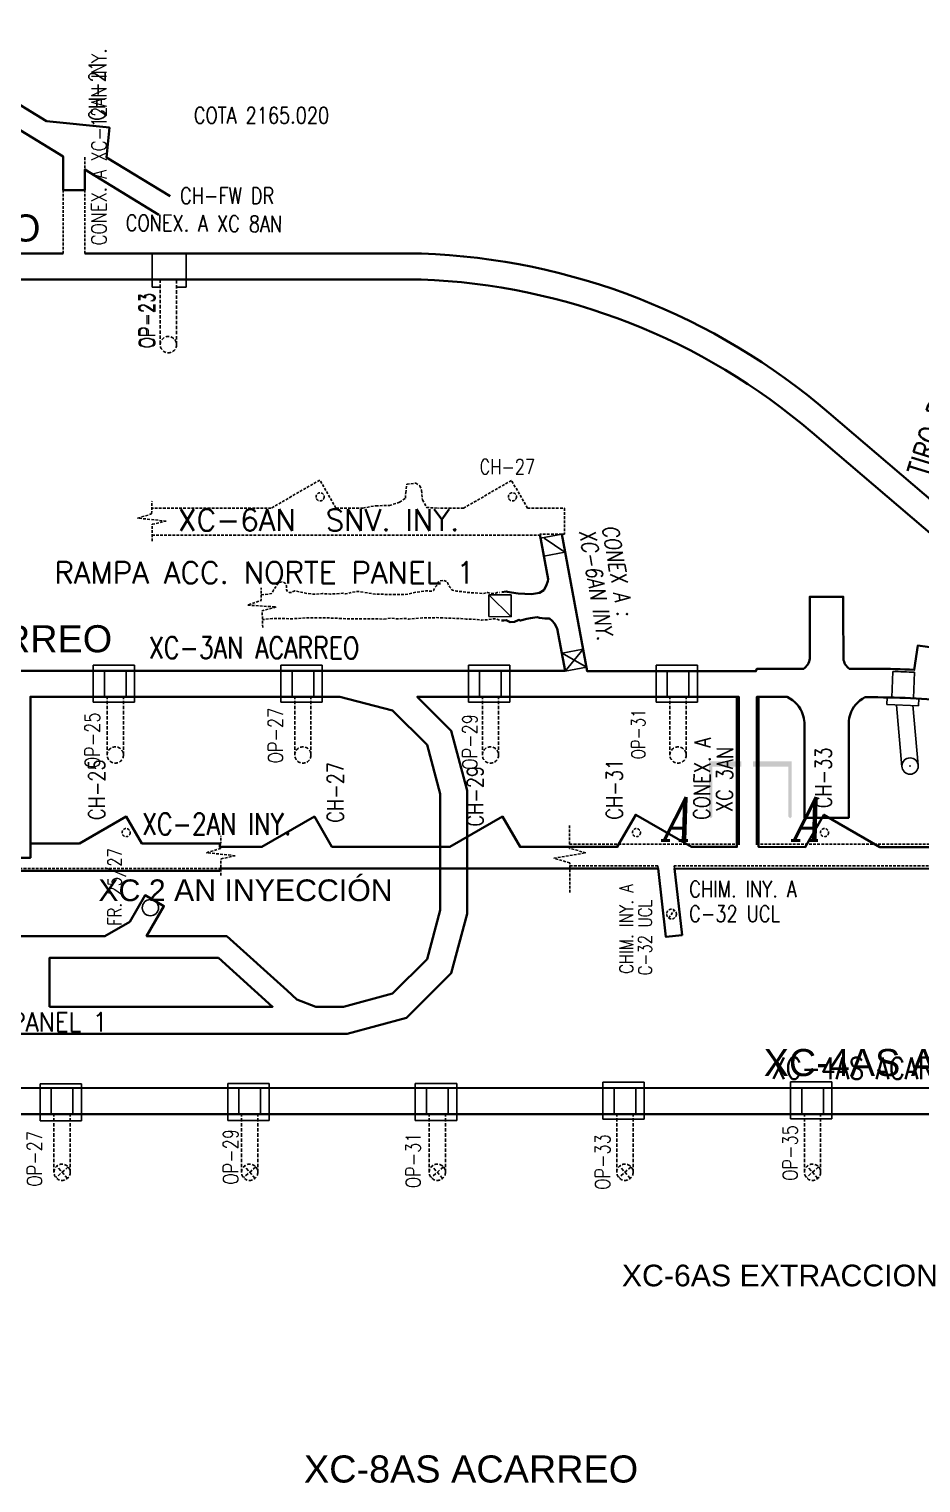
# Model space of a CAD drawing. Header units: millimetres. Extents: x -28 to 1943, y -5245 to 2752.
# Drawn here: x 1343.9 to 1508.6, y -2031.7 to -1763.4 of the extents above; entities that cross this region are included whole.
import ezdxf
from ezdxf.enums import TextEntityAlignment as Align

# ---------------------------------------------------------------- set-up
doc = ezdxf.new("R2010")
doc.units = ezdxf.units.MM
for name, pattern in [('CONTINUA', [0]), ('DASHED', [0.75, 0.5, -0.25]), ('HIDDEN', [0.375, 0.25, -0.125])]:
    doc.linetypes.add(name, pattern=pattern)
doc.styles.add('ARIAL', font='arial.ttf')
doc.styles.add('DG-T1-473 TO 560$1$Standard', font='arial.ttf')
doc.styles.add('ROMANC', font='romanc', dxfattribs={"height": 1})
doc.styles.add('ROMANS', font='romans.shx', dxfattribs={"width": 0.8})

msp = doc.modelspace()

# ---------------------------------------------------------------- linework, layer by layer
at = {"color": 8, "linetype": 'DASHED'}
for p, q in [((1350.218, -1804.835), (1350.218, -1786.911)), ((1350.218, -1804.835), (1350.218, -1786.911)), ((1354.218, -1804.835), (1354.218, -1786.911)), ((1354.218, -1804.835), (1354.218, -1786.911)), ((1443.73, -1914.618), (1443.723, -1910.296)), ((1440.828, -1916.441), (1446.758, -1915.421)), ((1474.993, -1913.858), (1443.729, -1913.852)), ((1446.758, -1915.421), (1443.73, -1914.618)), ((1517.733, -1913.866), (1478.293, -1913.858)), ((1443.785, -1917.284), (1440.828, -1916.441)), ((1443.794, -1922.775), (1443.785, -1917.284)), ((1460.058, -1917.855), (1443.786, -1917.852)), ((1518.261, -1917.866), (1463.077, -1917.855))]:
    msp.add_line(p, q, dxfattribs=at)
at = {"color": 7, "linetype": 'Continuous'}
for p, q in [((1215.437, -1804.835), (1350.218, -1804.835)), ((1354.218, -1804.835), (1384.35, -1804.835))]:
    msp.add_line(p, q, dxfattribs=at)
at = {"color": 7, "linetype": 'Continuous', "lineweight": 35}
msp.add_line((1215.437, -1804.835), (1350.218, -1804.835), dxfattribs=at)
at = {"color": 7}
for p, q in [((1366.671, -1804.838), (1366.671, -1811.018)), ((1372.971, -1811.018), (1372.971, -1804.838)), ((1366.671, -1811.018), (1368.171, -1811.018)), ((1366.671, -1811.018), (1368.171, -1811.018)), ((1366.671, -1811.018), (1368.171, -1811.018)), ((1366.671, -1811.018), (1368.171, -1811.018)), ((1366.671, -1811.018), (1368.171, -1811.018)), ((1366.671, -1811.018), (1368.171, -1811.018)), ((1366.671, -1811.018), (1368.171, -1811.018)), ((1366.671, -1811.018), (1368.171, -1811.018)), ((1366.671, -1811.018), (1368.171, -1811.018)), ((1371.171, -1811.018), (1372.971, -1811.018)), ((1371.171, -1811.018), (1372.971, -1811.018)), ((1371.171, -1811.018), (1372.971, -1811.018)), ((1371.171, -1811.018), (1372.971, -1811.018)), ((1371.171, -1811.018), (1372.971, -1811.018)), ((1371.171, -1811.018), (1372.971, -1811.018)), ((1371.171, -1811.018), (1372.971, -1811.018)), ((1371.171, -1811.018), (1372.971, -1811.018)), ((1371.171, -1811.018), (1372.971, -1811.018)), ((1438.382, -1857.361), (1442.315, -1856.632)), ((1439.063, -1857.361), (1442.898, -1859.966)), ((1438.965, -1860.694), (1442.898, -1859.966)), ((1442.347, -1878.592), (1446.28, -1877.864)), ((1442.93, -1881.926), (1446.247, -1877.87)), ((1442.347, -1878.592), (1446.864, -1881.198)), ((1355.79, -1880.819), (1363.431, -1880.819)), ((1355.79, -1887.643), (1355.79, -1880.819)), ((1357.856, -1886.635), (1357.856, -1881.835)), ((1357.856, -1886.635), (1357.856, -1881.835)), ((1357.856, -1886.635), (1357.856, -1881.835)), ((1357.856, -1886.635), (1357.856, -1881.835)), ((1357.856, -1886.635), (1357.856, -1881.835)), ((1357.856, -1886.635), (1357.856, -1881.835)), ((1357.856, -1886.635), (1357.856, -1881.835)), ((1357.856, -1886.635), (1357.856, -1881.835)), ((1357.856, -1886.635), (1357.856, -1881.835)), ((1357.856, -1886.635), (1357.856, -1881.835)), ((1361.856, -1886.635), (1361.856, -1881.835)), ((1361.856, -1886.635), (1361.856, -1881.835)), ((1361.856, -1886.635), (1361.856, -1881.835)), ((1361.856, -1886.635), (1361.856, -1881.835)), ((1361.856, -1886.635), (1361.856, -1881.835)), ((1361.856, -1886.635), (1361.856, -1881.835)), ((1361.856, -1886.635), (1361.856, -1881.835)), ((1361.856, -1886.635), (1361.856, -1881.835)), ((1361.856, -1886.635), (1361.856, -1881.835)), ((1361.856, -1886.635), (1361.856, -1881.835)), ((1363.431, -1880.819), (1363.431, -1887.643)), ((1390.431, -1880.808), (1398.072, -1880.808)), ((1390.431, -1887.632), (1390.431, -1880.808)), ((1392.497, -1886.635), (1392.497, -1881.835)), ((1392.497, -1886.635), (1392.497, -1881.835)), ((1392.497, -1886.635), (1392.497, -1881.835)), ((1392.497, -1886.635), (1392.497, -1881.835)), ((1392.497, -1886.635), (1392.497, -1881.835)), ((1392.497, -1886.635), (1392.497, -1881.835)), ((1392.497, -1886.635), (1392.497, -1881.835)), ((1392.497, -1886.635), (1392.497, -1881.835)), ((1392.497, -1886.635), (1392.497, -1881.835)), ((1392.497, -1886.635), (1392.497, -1881.835)), ((1396.497, -1886.635), (1396.497, -1881.835)), ((1396.497, -1886.635), (1396.497, -1881.835)), ((1396.497, -1886.635), (1396.497, -1881.835)), ((1396.497, -1886.635), (1396.497, -1881.835)), ((1396.497, -1886.635), (1396.497, -1881.835)), ((1396.497, -1886.635), (1396.497, -1881.835)), ((1396.497, -1886.635), (1396.497, -1881.835)), ((1396.497, -1886.635), (1396.497, -1881.835)), ((1396.497, -1886.635), (1396.497, -1881.835)), ((1396.497, -1886.635), (1396.497, -1881.835)), ((1398.072, -1880.808), (1398.072, -1887.632)), ((1425.072, -1880.794), (1432.713, -1880.794)), ((1425.072, -1887.618), (1425.072, -1880.794)), ((1427.138, -1886.635), (1427.138, -1881.835)), ((1431.138, -1886.635), (1431.138, -1881.835)), ((1432.713, -1880.794), (1432.713, -1887.618)), ((1442.914, -1881.835), (1442.93, -1881.926)), ((1442.93, -1881.926), (1446.864, -1881.198)), ((1459.713, -1880.78), (1467.354, -1880.78)), ((1459.713, -1887.604), (1459.713, -1880.78)), ((1461.779, -1886.635), (1461.779, -1881.835)), ((1465.779, -1886.635), (1465.779, -1881.93)), ((1467.354, -1880.78), (1467.354, -1887.604)), ((1363.431, -1887.643), (1355.79, -1887.643)), ((1398.072, -1887.632), (1390.431, -1887.632)), ((1432.713, -1887.618), (1425.072, -1887.618)), ((1467.354, -1887.604), (1459.713, -1887.604)), ((1345.975, -1958.044), (1353.616, -1958.044)), ((1345.975, -1964.868), (1345.975, -1958.044)), ((1353.616, -1958.044), (1353.616, -1964.868)), ((1380.616, -1958.015), (1388.257, -1958.015)), ((1380.616, -1964.839), (1380.616, -1958.015)), ((1388.257, -1958.015), (1388.257, -1964.839)), ((1415.257, -1958.015), (1422.898, -1958.015)), ((1415.257, -1964.839), (1415.257, -1958.015)), ((1422.898, -1958.015), (1422.898, -1964.839)), ((1449.898, -1957.752), (1457.539, -1957.752)), ((1449.898, -1964.576), (1449.898, -1957.752)), ((1457.539, -1957.752), (1457.539, -1964.576)), ((1484.539, -1957.723), (1492.18, -1957.723)), ((1484.539, -1964.547), (1484.539, -1957.723)), ((1492.18, -1957.723), (1492.18, -1964.547)), ((1348.041, -1963.635), (1348.041, -1958.835)), ((1348.041, -1963.635), (1348.041, -1958.835)), ((1348.041, -1963.635), (1348.041, -1958.835)), ((1348.041, -1963.635), (1348.041, -1958.835)), ((1352.041, -1963.635), (1352.041, -1958.835)), ((1352.041, -1963.635), (1352.041, -1958.835)), ((1352.041, -1963.635), (1352.041, -1958.835)), ((1352.041, -1963.635), (1352.041, -1958.835)), ((1382.682, -1963.635), (1382.682, -1958.835)), ((1382.682, -1963.635), (1382.682, -1958.835)), ((1382.682, -1963.635), (1382.682, -1958.835)), ((1382.682, -1963.635), (1382.682, -1958.835)), ((1382.682, -1963.635), (1382.682, -1958.835)), ((1386.682, -1963.635), (1386.682, -1958.835)), ((1386.682, -1963.635), (1386.682, -1958.835)), ((1386.682, -1963.635), (1386.682, -1958.835)), ((1386.682, -1963.635), (1386.682, -1958.835)), ((1386.682, -1963.635), (1386.682, -1958.835)), ((1417.323, -1963.635), (1417.323, -1958.835)), ((1417.323, -1963.635), (1417.323, -1958.835)), ((1417.323, -1963.635), (1417.323, -1958.835)), ((1417.323, -1963.635), (1417.323, -1958.835)), ((1417.323, -1963.635), (1417.323, -1958.835)), ((1421.323, -1963.635), (1421.323, -1958.835)), ((1421.323, -1963.635), (1421.323, -1958.835)), ((1421.323, -1963.635), (1421.323, -1958.835)), ((1421.323, -1963.635), (1421.323, -1958.835)), ((1451.964, -1963.635), (1451.964, -1958.835)), ((1451.964, -1963.635), (1451.964, -1958.835)), ((1451.964, -1963.635), (1451.964, -1958.835)), ((1451.964, -1963.635), (1451.964, -1958.835)), ((1451.964, -1963.635), (1451.964, -1958.835)), ((1451.964, -1963.635), (1451.964, -1958.835)), ((1455.964, -1963.635), (1455.964, -1958.835)), ((1455.964, -1963.635), (1455.964, -1958.835)), ((1455.964, -1963.635), (1455.964, -1958.835)), ((1455.964, -1963.635), (1455.964, -1958.835)), ((1455.964, -1963.635), (1455.964, -1958.835)), ((1455.964, -1963.635), (1455.964, -1958.835)), ((1486.605, -1963.635), (1486.605, -1958.835)), ((1486.605, -1963.635), (1486.605, -1958.835)), ((1490.605, -1963.635), (1490.605, -1958.835)), ((1490.605, -1963.635), (1490.605, -1958.835)), ((1353.616, -1964.868), (1345.975, -1964.868)), ((1388.257, -1964.839), (1380.616, -1964.839)), ((1422.898, -1964.839), (1415.257, -1964.839)), ((1457.539, -1964.576), (1449.898, -1964.576)), ((1492.18, -1964.547), (1484.539, -1964.547))]:
    msp.add_line(p, q, dxfattribs=at)
at = {"color": 8, "linetype": 'HIDDEN', "ltscale": 2.5}
for p, q in [((1368.171, -1809.643), (1368.171, -1821.626)), ((1371.171, -1821.626), (1371.171, -1809.643)), ((1358.356, -1897.382), (1358.356, -1886.635)), ((1358.356, -1897.382), (1358.356, -1886.635)), ((1358.356, -1897.382), (1358.356, -1886.635)), ((1358.356, -1897.382), (1358.356, -1886.635)), ((1358.356, -1897.382), (1358.356, -1886.635)), ((1358.356, -1897.382), (1358.356, -1886.635)), ((1358.356, -1897.382), (1358.356, -1886.635)), ((1358.356, -1897.382), (1358.356, -1886.635)), ((1361.356, -1897.382), (1361.356, -1886.635)), ((1361.356, -1897.382), (1361.356, -1886.635)), ((1361.356, -1897.382), (1361.356, -1886.635)), ((1361.356, -1897.382), (1361.356, -1886.635)), ((1361.356, -1897.382), (1361.356, -1886.635)), ((1361.356, -1897.382), (1361.356, -1886.635)), ((1361.356, -1897.382), (1361.356, -1886.635)), ((1361.356, -1897.382), (1361.356, -1886.635)), ((1361.356, -1897.382), (1361.356, -1886.635)), ((1361.356, -1897.382), (1361.356, -1886.635)), ((1392.997, -1897.382), (1392.997, -1886.635)), ((1392.997, -1897.382), (1392.997, -1886.635)), ((1392.997, -1897.382), (1392.997, -1886.635)), ((1392.997, -1897.382), (1392.997, -1886.635)), ((1392.997, -1897.382), (1392.997, -1886.635)), ((1392.997, -1897.382), (1392.997, -1886.635)), ((1392.997, -1897.382), (1392.997, -1886.635)), ((1392.997, -1897.382), (1392.997, -1886.635)), ((1392.997, -1897.382), (1392.997, -1886.635)), ((1392.997, -1897.382), (1392.997, -1886.635)), ((1395.997, -1897.382), (1395.997, -1886.635)), ((1395.997, -1897.382), (1395.997, -1886.635)), ((1395.997, -1897.382), (1395.997, -1886.635)), ((1395.997, -1897.382), (1395.997, -1886.635)), ((1395.997, -1897.382), (1395.997, -1886.635)), ((1395.997, -1897.382), (1395.997, -1886.635)), ((1395.997, -1897.382), (1395.997, -1886.635)), ((1395.997, -1897.382), (1395.997, -1886.635)), ((1395.997, -1897.382), (1395.997, -1886.635)), ((1395.997, -1897.382), (1395.997, -1886.635)), ((1427.638, -1897.382), (1427.638, -1886.635)), ((1430.638, -1897.382), (1430.638, -1886.635)), ((1462.279, -1897.382), (1462.279, -1886.635)), ((1465.279, -1897.382), (1465.279, -1886.635)), ((1348.541, -1974.382), (1348.541, -1963.635)), ((1348.541, -1974.382), (1348.541, -1963.635)), ((1348.541, -1974.382), (1348.541, -1963.635)), ((1348.541, -1974.382), (1348.541, -1963.635)), ((1348.541, -1974.382), (1348.541, -1963.635)), ((1351.541, -1974.382), (1351.541, -1963.635)), ((1383.182, -1974.382), (1383.182, -1963.635)), ((1383.182, -1974.382), (1383.182, -1963.635)), ((1383.182, -1974.382), (1383.182, -1963.635)), ((1383.182, -1974.382), (1383.182, -1963.635)), ((1383.182, -1974.382), (1383.182, -1963.635)), ((1386.182, -1974.382), (1386.182, -1963.635)), ((1386.182, -1974.382), (1386.182, -1963.635)), ((1386.182, -1974.382), (1386.182, -1963.635)), ((1386.182, -1974.382), (1386.182, -1963.635)), ((1386.182, -1974.382), (1386.182, -1963.635)), ((1417.823, -1974.382), (1417.823, -1963.635)), ((1417.823, -1974.382), (1417.823, -1963.635)), ((1417.823, -1974.382), (1417.823, -1963.635)), ((1417.823, -1974.382), (1417.823, -1963.635)), ((1417.823, -1974.382), (1417.823, -1963.635)), ((1420.823, -1974.382), (1420.823, -1963.635)), ((1420.823, -1974.382), (1420.823, -1963.635)), ((1420.823, -1974.382), (1420.823, -1963.635)), ((1420.823, -1974.382), (1420.823, -1963.635)), ((1420.823, -1974.382), (1420.823, -1963.635)), ((1452.464, -1974.382), (1452.464, -1963.635)), ((1452.464, -1974.382), (1452.464, -1963.635)), ((1452.464, -1974.382), (1452.464, -1963.635)), ((1452.464, -1974.382), (1452.464, -1963.635)), ((1452.464, -1974.382), (1452.464, -1963.635)), ((1452.464, -1974.382), (1452.464, -1963.635)), ((1455.464, -1974.382), (1455.464, -1963.635)), ((1455.464, -1974.382), (1455.464, -1963.635)), ((1455.464, -1974.382), (1455.464, -1963.635)), ((1455.464, -1974.382), (1455.464, -1963.635)), ((1455.464, -1974.382), (1455.464, -1963.635)), ((1455.464, -1974.382), (1455.464, -1963.635)), ((1487.105, -1974.382), (1487.105, -1963.635)), ((1487.105, -1974.382), (1487.105, -1963.635)), ((1487.105, -1974.382), (1487.105, -1963.635)), ((1487.105, -1974.382), (1487.105, -1963.635)), ((1487.105, -1974.382), (1487.105, -1963.635)), ((1490.105, -1974.382), (1490.105, -1963.635)), ((1490.105, -1974.382), (1490.105, -1963.635)), ((1490.105, -1974.382), (1490.105, -1963.635)), ((1490.105, -1974.382), (1490.105, -1963.635)), ((1490.105, -1974.382), (1490.105, -1963.635)), ((1351.174, -1973.399), (1348.908, -1975.365)), ((1351.024, -1975.515), (1349.058, -1973.249)), ((1385.815, -1973.399), (1383.549, -1975.365)), ((1385.665, -1975.515), (1383.699, -1973.249)), ((1420.456, -1973.399), (1418.19, -1975.365)), ((1420.306, -1975.515), (1418.34, -1973.249)), ((1455.097, -1973.399), (1452.831, -1975.365)), ((1454.947, -1975.515), (1452.981, -1973.249)), ((1489.738, -1973.399), (1487.472, -1975.365)), ((1489.588, -1975.515), (1487.622, -1973.249))]:
    msp.add_line(p, q, dxfattribs=at)
at = {"color": 252, "linetype": 'DASHED'}
for p, q in [((1397.627, -1846.647), (1388.667, -1851.821)), ((1400.602, -1851.801), (1397.627, -1846.647)), ((1433.023, -1846.713), (1424.163, -1851.828)), ((1435.977, -1851.831), (1433.023, -1846.713)), ((1388.667, -1851.821), (1366.605, -1851.821)), ((1424.163, -1851.828), (1419.546, -1851.827)), ((1435.977, -1851.831), (1442.8, -1851.832)), ((1442.8, -1851.832), (1442.799, -1856.633)), ((1366.653, -1856.816), (1438.284, -1856.831)), ((1442.315, -1856.632), (1438.247, -1856.632)), ((1442.315, -1856.632), (1442.799, -1856.633)), ((1361.887, -1908.748), (1353.238, -1913.742)), ((1364.77, -1913.742), (1361.887, -1908.748)), ((1455.97, -1908.406), (1452.825, -1913.853)), ((1465.41, -1913.856), (1455.97, -1908.406)), ((1490.386, -1908.956), (1487.554, -1913.86)), ((1500.158, -1913.863), (1491.658, -1908.955)), ((1344.186, -1913.743), (1353.238, -1913.742)), ((1364.77, -1913.742), (1379.163, -1913.741)), ((1460.058, -1917.855), (1461.533, -1930.945)), ((1463.077, -1917.855), (1464.514, -1930.609)), ((1316.694, -1918.339), (1379.162, -1918.346)), ((1462.051, -1927.472), (1463.085, -1925.999)), ((1461.533, -1930.945), (1464.514, -1930.609))]:
    msp.add_line(p, q, dxfattribs=at)
for p, q in [((1438.382, -1857.361), (1442.315, -1856.632)), ((1439.063, -1857.361), (1442.898, -1859.966)), ((1438.965, -1860.694), (1442.898, -1859.966)), ((1428.864, -1871.835), (1428.864, -1867.835)), ((1432.97, -1871.888), (1428.864, -1867.835)), ((1428.864, -1867.835), (1432.97, -1867.835)), ((1432.97, -1871.888), (1432.97, -1867.835)), ((1428.864, -1871.835), (1432.97, -1871.888)), ((1442.347, -1878.592), (1446.28, -1877.864)), ((1442.93, -1881.926), (1446.247, -1877.87)), ((1442.347, -1878.592), (1446.864, -1881.198)), ((1442.93, -1881.926), (1446.864, -1881.198)), ((1417.427, -1895.53), (1417.427, -1895.529)), ((1362.531, -1928.173), (1365.366, -1923.263)), ((1365.366, -1923.263), (1368.83, -1925.263)), ((1368.83, -1925.263), (1365.627, -1930.811)), ((1365.627, -1930.811), (1380.438, -1930.826))]:
    msp.add_line(p, q)
at = {"color": 3}
for p, q in [((1503.25, -1886.766), (1503.438, -1881.969)), ((1507.247, -1886.922), (1507.435, -1882.125)), ((1502.304, -1888.092), (1502.357, -1886.749)), ((1508.192, -1888.324), (1508.245, -1886.982))]:
    msp.add_line(p, q, dxfattribs=at)
at = {"color": 3, "linetype": 'Continuous'}
for p, q in [((1508.192, -1888.324), (1502.304, -1888.092)), ((1504.091, -1888.208), (1505.122, -1899.56)), ((1507.104, -1888.207), (1508.11, -1899.289))]:
    msp.add_line(p, q, dxfattribs=at)
at = {"color": 254, "lineweight": 35}
msp.add_lwpolyline([(910.644, -1786.991), (916.018, -1780.586), (923.651, -1786.991), (945.285, -1786.991), (950.74, -1780.655), (958.292, -1786.991), (979.926, -1786.991), (985.3, -1780.586), (991.635, -1785.903), (1003.641, -1778.271, -0.1425267), (1015.712, -1774.758), (1172.686, -1774.758), (1172.686, -1763.42), (1178.045, -1763.42), (1178.045, -1774.758), (1251.592, -1774.758), (1251.592, -1775.258), (1338.752, -1775.258), (1347.188, -1780.387), (1358.787, -1781.608), (1358.21, -1787.089), (1370.004, -1794.259)], format="xyb", dxfattribs=at)
for points in [[(1367.926, -1797.677), (1354.218, -1789.343), (1354.218, -1793.12), (1350.218, -1793.12), (1350.218, -1786.911), (1337.631, -1779.258)], [(1344.186, -1886.735), (1344.186, -1913.743), (1353.238, -1913.742), (1361.887, -1908.748), (1364.77, -1913.742), (1379.163, -1913.741), (1379.163, -1914.34), (1386.929, -1914.341), (1396.621, -1908.745), (1399.853, -1914.344), (1421.656, -1914.348), (1431.357, -1908.746), (1434.593, -1914.35), (1452.536, -1914.354), (1455.97, -1908.406), (1466.277, -1914.356), (1474.643, -1914.358), (1474.643, -1886.735)], [(1547.988, -1958.835), (1547.988, -1946.957), (1521.481, -1915.373), (1524.468, -1910.2), (1521.004, -1908.2), (1517.444, -1914.366), (1501.025, -1914.363), (1490.704, -1908.405), (1487.265, -1914.361), (1478.643, -1914.359), (1478.643, -1886.735)], [(1234.592, -1918.746), (1379.163, -1918.741), (1379.163, -1918.34), (1460.115, -1918.355), (1461.533, -1930.945), (1464.514, -1930.609), (1463.134, -1918.356), (1518.771, -1918.367)]]:
    msp.add_lwpolyline(points, dxfattribs=at)
at = {"color": 7, "linetype": 'Continuous', "lineweight": 35}
msp.add_lwpolyline([(1354.218, -1804.835), (1416.409, -1804.844, -0.1696848), (1491.631, -1834.214), (1546.963, -1881.407)], format="xyb", dxfattribs=at)
msp.add_lwpolyline([(1354.218, -1804.835), (1416.409, -1804.844, -0.1696848), (1491.631, -1834.214), (1546.963, -1881.407)], format="xyb", dxfattribs=at)
at = {"color": 7, "lineweight": 35}
for points in [[(1175.188, -1809.639), (1416.342, -1809.644)], [(1175.188, -1809.639), (1416.342, -1809.644)], [(1431.228, -1867.321), (1432.065, -1867.223), (1432.268, -1867.281), (1433.025, -1867.402), (1434.271, -1867.559), (1436.706, -1867.728), (1438.199, -1867.475), (1438.991, -1866.979), (1439.415, -1866.158), (1439.712, -1865.325), (1439.787, -1864.946), (1438.247, -1856.632)], [(1431.228, -1867.321), (1432.065, -1867.223), (1432.268, -1867.281), (1433.025, -1867.402), (1434.271, -1867.559), (1436.706, -1867.728), (1438.199, -1867.475), (1438.991, -1866.979), (1439.415, -1866.158), (1439.712, -1865.325), (1439.787, -1864.946), (1438.247, -1856.632)], [(1431.196, -1872.545), (1431.613, -1872.531), (1432.048, -1872.509), (1432.752, -1872.885), (1433.589, -1872.803), (1434.223, -1872.528), (1434.367, -1872.454), (1434.508, -1872.507), (1434.681, -1872.581), (1435.859, -1872.249), (1436.514, -1872.102), (1436.91, -1872.079), (1437.785, -1871.943), (1438.208, -1872.064), (1439.185, -1872.181), (1440.048, -1872.203), (1440.537, -1872.614), (1440.967, -1873.098), (1441.468, -1874.035), (1441.47, -1874.038), (1442.914, -1881.835), (1175.188, -1881.835)], [(1431.196, -1872.545), (1431.613, -1872.531), (1432.048, -1872.509), (1432.752, -1872.885), (1433.589, -1872.803), (1434.223, -1872.528), (1434.367, -1872.454), (1434.508, -1872.507), (1434.681, -1872.581), (1435.859, -1872.249), (1436.514, -1872.102), (1436.91, -1872.079), (1437.785, -1871.943), (1438.208, -1872.064), (1439.185, -1872.181), (1440.048, -1872.203), (1440.537, -1872.614), (1440.967, -1873.098), (1441.468, -1874.035), (1441.47, -1874.038), (1442.914, -1881.835), (1175.188, -1881.835)], [(1340.886, -1916.332), (1344.186, -1916.332), (1344.186, -1886.635), (1401.343, -1886.635), (1411.061, -1889.163), (1417.427, -1895.529), (1419.848, -1904.565), (1419.848, -1908.622), (1419.848, -1926.006), (1417.427, -1935.041), (1411.054, -1941.415), (1402.019, -1943.835), (1396.887, -1943.835), (1393.4, -1942.497), (1391.585, -1940.863), (1380.438, -1930.826), (1365.627, -1930.811), (1368.83, -1925.263), (1365.366, -1923.263), (1362.531, -1928.173), (1357.962, -1930.811), (1330.986, -1930.811)], [(1340.886, -1916.332), (1344.186, -1916.332), (1344.186, -1886.635), (1401.343, -1886.635), (1411.061, -1889.163), (1417.427, -1895.529), (1419.848, -1904.565), (1419.848, -1908.622), (1419.848, -1926.006), (1417.427, -1935.041), (1411.054, -1941.415), (1402.019, -1943.835), (1396.887, -1943.835), (1393.4, -1942.497), (1391.585, -1940.863), (1380.438, -1930.826), (1365.627, -1930.811), (1368.83, -1925.263), (1365.366, -1923.263), (1362.531, -1928.173), (1357.962, -1930.811), (1330.986, -1930.811)], [(1543.988, -1958.835), (1331.735, -1958.834), (1331.735, -1948.835), (1402.677, -1948.835), (1413.642, -1945.897), (1421.91, -1937.63), (1424.848, -1926.665), (1424.848, -1903.906), (1421.91, -1892.941), (1415.604, -1886.635), (1474.993, -1886.635), (1474.993, -1913.933)], [(1543.988, -1958.835), (1331.735, -1958.834), (1331.735, -1948.835), (1402.677, -1948.835), (1413.642, -1945.897), (1421.91, -1937.63), (1424.848, -1926.665), (1424.848, -1903.906), (1421.91, -1892.941), (1415.604, -1886.635), (1474.993, -1886.635), (1474.993, -1913.933)], [(1347.694, -1943.835), (1388.909, -1943.835), (1378.917, -1934.839), (1347.694, -1934.839), (1347.694, -1943.835)], [(1347.694, -1943.835), (1388.909, -1943.835), (1378.917, -1934.839), (1347.694, -1934.839), (1347.694, -1943.835)], [(1579.407, -1963.635), (1259.882, -1963.635), (1259.882, -1983.736)], [(1579.407, -1963.635), (1259.882, -1963.635), (1259.882, -1983.736)]]:
    msp.add_lwpolyline(points, dxfattribs=at)
for points in [[(1416.342, -1809.644, -0.1694517), (1488.508, -1837.86), (1555.261, -1894.793, 0.079438), (1518.383, -1883.228), (1518.642, -1881.328), (1515.67, -1880.914), (1515.409, -1882.83, 0.0091891), (1510.934, -1882.369), (1511.589, -1877.687), (1508.023, -1877.188), (1507.396, -1881.68, 0.0168608), (1500.378, -1881.481), (1495.424, -1881.483, -0.2110599), (1494.294, -1879.596), (1494.292, -1871.055), (1494.292, -1868.17), (1488.092, -1868.171), (1488.094, -1879.599, -0.20979), (1486.968, -1881.487), (1478.293, -1881.49), (1478.142, -1881.932), (1446.998, -1881.926), (1442.315, -1856.632)], [(1416.342, -1809.644, -0.1694517), (1488.508, -1837.86), (1555.261, -1894.793, 0.079438), (1518.383, -1883.228), (1518.642, -1881.328), (1515.67, -1880.914), (1515.409, -1882.83, 0.0091891), (1510.934, -1882.369), (1511.589, -1877.687), (1508.023, -1877.188), (1507.396, -1881.68, 0.0168608), (1500.378, -1881.481), (1495.424, -1881.483, -0.2110599), (1494.294, -1879.596), (1494.292, -1871.055), (1494.292, -1868.17), (1488.092, -1868.171), (1488.094, -1879.599, -0.20979), (1486.968, -1881.487), (1478.293, -1881.49), (1478.142, -1881.932), (1446.998, -1881.926), (1442.315, -1856.632)], [(1478.293, -1913.933), (1478.293, -1886.65), (1483.903, -1886.672, -0.2124076), (1486.84, -1889.956, -0.0679606), (1487.096, -1891.4), (1487.1, -1908.956), (1495.3, -1908.955), (1495.299, -1907.898), (1495.296, -1891.395, -0.0671818), (1495.545, -1889.956, -0.2016827), (1498.281, -1886.728), (1500.678, -1886.737, -0.0342681), (1516.741, -1887.842)], [(1478.293, -1913.933), (1478.293, -1886.65), (1483.903, -1886.672, -0.2124076), (1486.84, -1889.956, -0.0679606), (1487.096, -1891.4), (1487.1, -1908.956), (1495.3, -1908.955), (1495.299, -1907.898), (1495.296, -1891.395, -0.0671818), (1495.545, -1889.956, -0.2016827), (1498.281, -1886.728), (1500.678, -1886.737, -0.0342681), (1516.741, -1887.842)]]:
    msp.add_lwpolyline(points, format="xyb", dxfattribs=at)
at = {"color": 252, "linetype": 'DASHED'}
for points in [[(1400.616, -1851.823), (1405.584, -1851.824), (1407.938, -1851.384), (1410.476, -1851.347), (1412.337, -1850.744), (1413.423, -1849.976), (1413.484, -1849.002), (1413.705, -1847.402), (1415.337, -1847.206), (1416.085, -1847.692), (1416.395, -1848.536), (1416.583, -1850.299), (1417.335, -1851.696), (1419.546, -1851.827)], [(1366.649, -1857.905), (1366.659, -1854.815), (1369.254, -1854.219), (1363.992, -1853.67), (1366.575, -1852.902), (1366.641, -1850.565)], [(1379.373, -1919.647), (1379.382, -1916.558), (1381.978, -1915.962), (1376.715, -1915.412), (1379.298, -1914.645), (1379.364, -1912.308)]]:
    msp.add_lwpolyline(points, dxfattribs=at)
at = {"color": 252, "linetype": 'DASHED', "flags": 128}
for points in [[(1387.085, -1873.844), (1386.981, -1870.756), (1389.552, -1870.065), (1384.273, -1869.71), (1386.826, -1868.848), (1386.806, -1866.51)], [(1386.817, -1867.806), (1387.315, -1867.788), (1388.166, -1867.674), (1388.736, -1867.593), (1389.142, -1866.82), (1389.514, -1866.343), (1389.973, -1865.641), (1390.739, -1865.415), (1391.279, -1865.731), (1391.448, -1866.23), (1391.471, -1866.926), (1391.661, -1867.197), (1391.985, -1867.376), (1392.37, -1867.418), (1393.014, -1867.09), (1394.195, -1867.357), (1395.328, -1867.57), (1396.379, -1867.72), (1398.112, -1867.588), (1399.59, -1867.691), (1401.853, -1867.533), (1402.369, -1867.642), (1404.47, -1867.195), (1404.792, -1867.214), (1407.86, -1867.695), (1409.999, -1867.742), (1413.401, -1867.775), (1415.479, -1867.329), (1417.288, -1867.103), (1418.347, -1867.139), (1418.623, -1867.012), (1418.858, -1866.492), (1419.159, -1866.185), (1419.607, -1865.391), (1419.801, -1865.254), (1420.461, -1865.123), (1421.183, -1865.466), (1421.292, -1865.762), (1421.665, -1866.409), (1422.039, -1866.935), (1422.864, -1867.139), (1424.091, -1867.259), (1424.756, -1867.391), (1425.766, -1867.442), (1426.311, -1867.486), (1427.084, -1867.501), (1427.751, -1867.574), (1428.569, -1867.371), (1429.208, -1867.545), (1429.906, -1867.6), (1430.381, -1867.419), (1430.817, -1867.369)], [(1430.785, -1872.499), (1430.161, -1872.224), (1429.737, -1872.247), (1428.561, -1872.444), (1427.501, -1872.48), (1426.654, -1872.371), (1424.622, -1872.285), (1423.656, -1872.223), (1422.561, -1872.168), (1421.557, -1872.139), (1420.952, -1872.102), (1420.062, -1872.083), (1419.186, -1872.038), (1418.36, -1872.088), (1417.661, -1872.097), (1416.613, -1872.097), (1415.381, -1872.197), (1414.088, -1872.298), (1413.409, -1872.177), (1411.819, -1872.263), (1410.845, -1872.142), (1409.459, -1872.286), (1403.265, -1872.274), (1398.615, -1872.052), (1394.985, -1872.088), (1392.481, -1872.239), (1388.92, -1872.179), (1387.036, -1872.405)]]:
    msp.add_lwpolyline(points, dxfattribs=at)
at = {"color": 7}
for points in [[(1469.81, -1909.075, 0, 10.24, 0), (1469.81, -1903.955, 0.64, 0.64, 0), (1469.81, -1899.049, 1.024, 1.024, 0), (1475.457, -1899.049, 1.024, 1.024, 0)], [(1484.452, -1909.075, 0, 10.24, 0), (1484.452, -1903.955, 0.64, 0.64, 0), (1484.452, -1899.049, 1.024, 1.024, 0), (1477.605, -1899.049, 1.024, 1.024, 0)]]:
    msp.add_lwpolyline(points, format="xyseb", dxfattribs=at)
at = {"color": 8, "linetype": 'HIDDEN', "ltscale": 2.5}
for centre in [(1369.671, -1821.649), (1359.856, -1897.382), (1359.856, -1897.382), (1359.856, -1897.382), (1359.856, -1897.382), (1359.856, -1897.382), (1359.856, -1897.382), (1359.856, -1897.382), (1359.856, -1897.382), (1359.856, -1897.382), (1359.856, -1897.382), (1359.856, -1897.382), (1359.856, -1897.382), (1359.856, -1897.382), (1359.856, -1897.382), (1394.497, -1897.382), (1394.497, -1897.382), (1394.497, -1897.382), (1394.497, -1897.382), (1394.497, -1897.382), (1394.497, -1897.382), (1394.497, -1897.382), (1394.497, -1897.382), (1394.497, -1897.382), (1394.497, -1897.382), (1394.497, -1897.382), (1394.497, -1897.382), (1394.497, -1897.382), (1394.497, -1897.382), (1429.138, -1897.382), (1463.779, -1897.382), (1350.041, -1974.382), (1350.041, -1974.382), (1350.041, -1974.382), (1350.041, -1974.382), (1350.041, -1974.382), (1350.041, -1974.382), (1350.041, -1974.382), (1350.041, -1974.382), (1350.041, -1974.382), (1350.041, -1974.382), (1384.682, -1974.382), (1384.682, -1974.382), (1384.682, -1974.382), (1384.682, -1974.382), (1384.682, -1974.382), (1384.682, -1974.382), (1384.682, -1974.382), (1384.682, -1974.382), (1419.323, -1974.382), (1419.323, -1974.382), (1419.323, -1974.382), (1419.323, -1974.382), (1419.323, -1974.382), (1419.323, -1974.382), (1419.323, -1974.382), (1419.323, -1974.382), (1453.964, -1974.382), (1453.964, -1974.382), (1453.964, -1974.382), (1453.964, -1974.382), (1453.964, -1974.382), (1453.964, -1974.382), (1488.605, -1974.382), (1488.605, -1974.382)]:
    msp.add_circle(centre, 1.5, dxfattribs=at)
at = {"color": 252, "linetype": 'DASHED'}
for centre, radius in [((1397.678, -1849.735), 0.75), ((1433.191, -1849.733), 0.75), ((1433.191, -1849.733), 0.75), ((1361.863, -1911.706), 0.75), ((1456.086, -1911.705), 0.75), ((1490.82, -1911.704), 0.75), ((1462.568, -1926.735), 0.9)]:
    msp.add_circle(centre, radius, dxfattribs=at)
at = {"color": 3, "linetype": 'Continuous'}
msp.add_circle((1506.616, -1899.425), 1.5, dxfattribs=at)
msp.add_circle((1366.347, -1925.562), 1.5)
msp.add_circle((1366.347, -1925.562), 1.5)
msp.add_circle((1366.347, -1925.562), 1.5)
at = {"color": 7}
for radius, end in [(122.4, 87.93256), (117.6, 87.88061)]:
    msp.add_arc((1411.993, -1927.164), radius, 49.41058, end, dxfattribs=at)
at = {"color": 3}
msp.add_arc((1500.755, -2004.342), 122.4, 86.87126, 88.74376, dxfattribs=at)
at = {"color": 2, "linetype": 'Continuous'}
msp.add_point((1506.616, -1899.425), dxfattribs=at)

# ---------------------------------------------------------------- texts
at = {"color": 7, "style": 'ROMANS', "width": 0.8}
for s, height, p in [('CONEX. A XC-12AN INY.', 2.75, (1358.218, -1803.313)), ('OP-23', 2.75, (1366.957, -1822.335)), ('OP-23', 2.75, (1367.227, -1822.335)), ('OP-25', 2.75, (1357.006, -1899.805)), ('OP-27', 2.75, (1390.821, -1898.924)), ('OP-29', 2.75, (1426.694, -1900.099)), ('OP-31', 2.5, (1457.695, -1898.167)), ('FR. 25/27', 2.5, (1360.981, -1928.884)), ('OP-35', 2.75, (1485.86, -1975.956)), ('OP-35', 2.75, (1485.86, -1975.956)), ('OP-27', 2.75, (1346.321, -1977.04)), ('OP-29', 2.75, (1382.548, -1976.67)), ('OP-31', 2.75, (1416.237, -1977.312)), ('OP-33', 2.75, (1451.209, -1977.632))]:
    msp.add_text(s, height=height, rotation=90, dxfattribs=at).set_placement(p)
at = {"color": 254, "style": 'ROMANS', "width": 0.8}
for s, rotation, p in [('CH-21', 90, (1357.995, -1774.738)), ('CONEX. A XC 8AN', 359.50663, (1376.231, -1800.788)), ('CONEX. A ', 89.33794, (1469.722, -1900.956)), (' XC 3AN', 89.33794, (1473.87, -1902.719))]:
    msp.add_text(s, height=3, rotation=rotation, dxfattribs=at).set_placement(p, align=Align.CENTER)
at = {"color": 254, "linetype": 'Continuous', "style": 'ROMANS', "width": 0.8}
msp.add_text('COTA 2165.020', height=3, dxfattribs=at).set_placement((1374.358, -1780.841))
at = {"color": 254, "style": 'ROMANS', "width": 0.8}
msp.add_text('CH-FW DR', height=3, dxfattribs=at).set_placement((1380.52, -1795.676), align=Align.CENTER)
at = {"color": 7, "style": 'ARIAL'}
for s, p in [('XC-8AN ACARREO', (1283.955, -1802.625)), ('XC-3AN ACARREO', (1297.197, -1878.429)), ('XC-4AS ACARREO', (1479.584, -1956.64)), ('XC-8AS ACARREO', (1394.701, -2031.643))]:
    msp.add_text(s, height=5, dxfattribs=at).set_placement(p)
at = {"color": 7, "linetype": 'Continuous', "style": 'ROMANS', "width": 0.8}
msp.add_text('TIRO DRENAJE', height=4, rotation=72.60209, dxfattribs=at).set_placement((1509.889, -1846.298))
at = {"color": 7, "style": 'ROMANS'}
for s, height, width, p in [('CH-27', 2.75, 0.8, (1427.109, -1845.56)), ('LOOP TRANSPORTE CAMIONES PANEL 1', 3.5, 0.9, (1275.657, -1948.396))]:
    msp.add_text(s, height=height, dxfattribs=dict(at, width=width)).set_placement(p)
at = {"color": 8}
for s, style, p in [(' XC-6AN  SNV. INY.', 'ROMANS', (1368.71, -1856)), ('RAMPA ACC. NORTE PANEL 1', 'ROMANS', (1348.604, -1865.733)), ('XC-6AS EXTRACCION', 'ARIAL', (1453.398, -1995.433))]:
    msp.add_text(s, height=4, dxfattribs=dict(at, style=style)).set_placement(p)
at = {"color": 7, "style": 'ROMANS', "oblique": 10, "width": 0.8}
for s, p in [('XC-6AN INY.', (1445.475, -1856.005)), ('CONEX A :', (1449.716, -1855.234))]:
    msp.add_text(s, height=3, rotation=279.66458, dxfattribs=at).set_placement(p)
at = {"color": 254, "style": 'ROMANS', "width": 0.8}
for s, height, rotation, p in [('XC-3AN ACARREO', 4, 359.93655, (1366.098, -1879.571)), ('CH-33', 3, 90, (1492.113, -1907.216)), ('CH-25', 3, 90, (1357.937, -1909.394)), ('CH-27', 3, 90, (1401.994, -1909.885)), ('CH-31', 3, 90, (1453.52, -1909.322)), ('CH-29', 3, 90, (1427.815, -1910.599)), ('XC-4AS ACARREO', 4, 359.93655, (1480.96, -1957.173))]:
    msp.add_text(s, height=height, rotation=rotation, dxfattribs=at).set_placement(p)
at = {"color": 7, "linetype": 'CONTINUA', "style": 'ROMANC', "oblique": 15, "width": 0.8}
for p in [(1463.1, -1909.187), (1487.143, -1909.187)]:
    msp.add_text('A', height=8, dxfattribs=at).set_placement(p, align=Align.MIDDLE)
at = {"color": 8, "style": 'ROMANS', "width": 0.8}
msp.add_text('XC-2AN INY.', height=4, dxfattribs=at).set_placement((1364.817, -1912.109))
at = {"color": 254, "style": 'DG-T1-473 TO 560$1$Standard'}
msp.add_text('XC 2 AN INYECCIÓN', height=4, dxfattribs=at).set_placement((1356.738, -1924.345))
at = {"color": 254, "style": 'ROMANS', "width": 0.8}
for s, p in [('CHIM. INY. A', (1465.851, -1923.628)), ('C-32 UCL', (1465.831, -1928.174))]:
    msp.add_text(s, height=3, dxfattribs=at).set_placement(p)
at = {"color": 7, "style": 'ROMANS', "width": 0.8}
for s, p in [('CHIM. INY. A', (1455.467, -1929.486)), ('C-32 UCL', (1458.943, -1931.059))]:
    msp.add_text(s, height=2.5, rotation=90, dxfattribs=at).set_placement(p, align=Align.CENTER)

doc.saveas('drawing.dxf')
